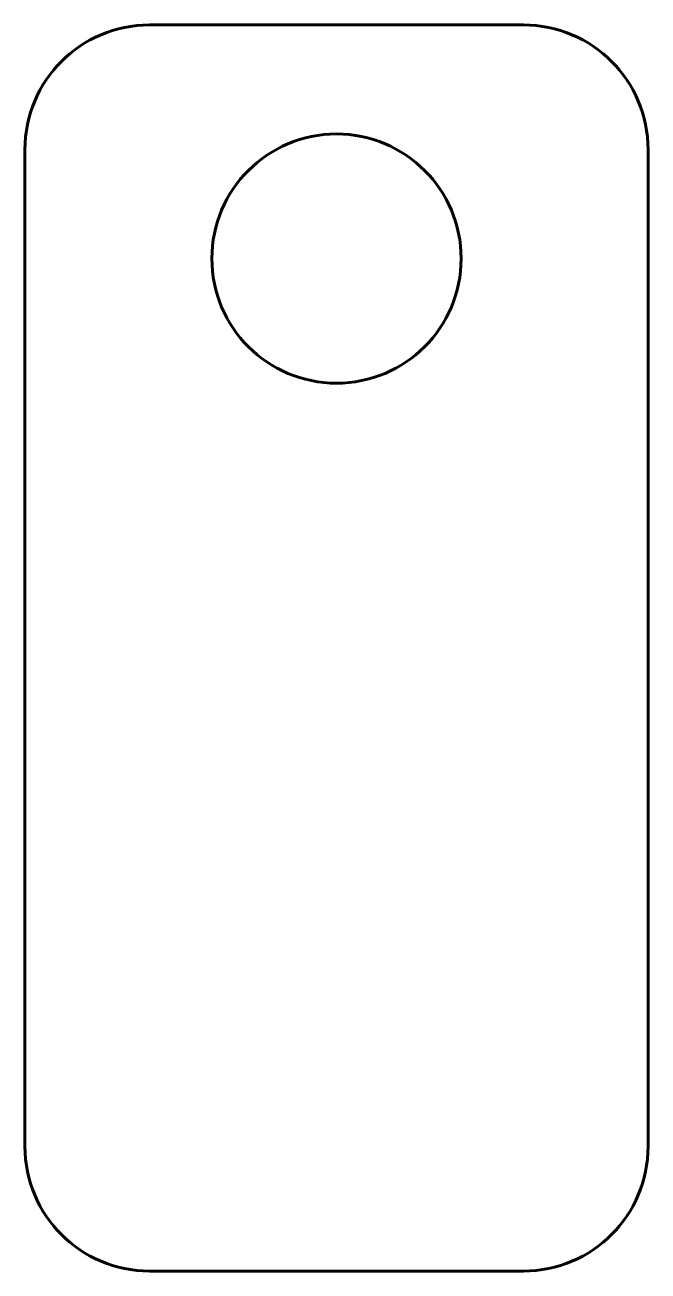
# Model space of a CAD drawing. Header units: millimetres. Extents: x 0 to 40, y 0 to 80.
import ezdxf

# ---------------------------------------------------------------- set-up
doc = ezdxf.new("R2010")
doc.units = ezdxf.units.MM
doc.linetypes.add('K5LT32770', pattern=[0])

msp = doc.modelspace()

# ---------------------------------------------------------------- linework, layer by layer
at = {"color": 150, "linetype": 'K5LT32770', "lineweight": 60, "true_color": 0x007fff}
for p, q in [((8, 80), (32, 80)), ((0, 8), (0, 72)), ((40, 72), (40, 8)), ((32, 0), (8, 0))]:
    msp.add_line(p, q, dxfattribs=at)
msp.add_circle((20, 65), 8, dxfattribs=at)
for centre, start, end in [((8, 72), 90, 180), ((32, 72), 0, 90), ((8, 8), 180, 270), ((32, 8), 270, 0)]:
    msp.add_arc(centre, 8, start, end, dxfattribs=at)

doc.saveas('drawing.dxf')
